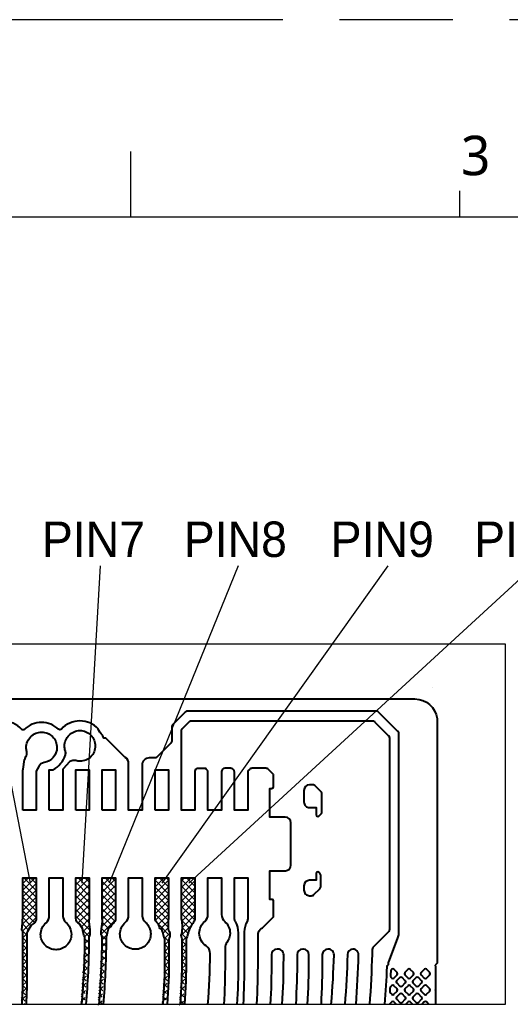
# Model space of a CAD drawing. Extents: x 3811 to 4077, y -444 to -307.
# Drawn here: x 3969.83 to 3982.82, y -369.4 to -343.3 of the extents above; entities that cross this region are included whole.
import ezdxf

# ---------------------------------------------------------------- set-up
doc = ezdxf.new("R2010")
doc.units = 0
doc.linetypes.add('PHANTOM', pattern=[29.5, 9.5, -1.5, 3, -1.5, 3, -1.5, 9.5])
doc.layers.get('0').update_dxf_attribs({"lineweight": 9})
doc.layers.add('0PAPERF', color=2, linetype='PHANTOM', lineweight=9, plot=False)
doc.layers.add('DIM', color=3, linetype='Continuous', lineweight=5)
doc.layers.add('備註', color=1, linetype='Continuous', lineweight=9)
doc.layers.add('gbr-dxf', color=7, linetype='Continuous')
doc.layers.add('gbr-outline-dxf', color=2, linetype='Continuous')
doc.styles.get("Standard").update_dxf_attribs({"font": 'PMingLiU.ttf'})

msp = doc.modelspace()

# ---------------------------------------------------------------- linework, layer by layer
for p, q in [((3972.775, -348.532), (3972.775, -346.79)), ((3981.484, -348.532), (3981.484, -347.835)), ((4072.407, -348.532), (3937.938, -348.532))]:
    msp.add_line(p, q)
at = {"layer": '0PAPERF'}
msp.add_line((4076.798, -343.304), (3933.932, -343.304), dxfattribs=at)
at = {"layer": 'gbr-dxf'}
msp.add_line((3980.838, -368.998), (3980.838, -369.377), dxfattribs=at)
at = {"layer": 'gbr-dxf', "linetype": 'Continuous'}
for points in [[(3953.702, -369.377), (3953.702, -369.307, -0.022988), (3953.702, -369.303), (3953.702, -368.689, -0.022988), (3953.702, -368.685), (3953.702, -368.199, -0.015231), (3953.703, -368.196, -0.036166), (3953.703, -368.196, 0.021865), (3953.702, -368.192, -0.081876), (3953.703, -368.191), (3953.703, -361.88, -0.41422), (3954.295, -361.288), (3980.296, -361.288, -0.365449), (3980.884, -361.806), (3980.885, -361.834), (3980.885, -368.283), (3980.838, -368.329, 0.177534), (3980.832, -368.357, -0.118027), (3980.838, -368.38), (3980.838, -368.992)], [(3979.502, -369.377, 0.010167), (3979.557, -368.378, -0.274491), (3979.585, -368.334, 0.210508), (3979.599, -368.305, -0.047362), (3979.597, -368.286, -0.091104), (3979.604, -368.25), (3979.836, -367.64, -0.066558), (3979.873, -367.539), (3979.873, -362.22, 0.199318), (3979.844, -362.149), (3979.332, -361.639, 0.198501), (3979.261, -361.61), (3974.286, -361.61, 0.198987), (3974.216, -361.639), (3973.891, -361.963, 0.198964), (3973.862, -362.034), (3973.862, -362.389, -0.198889), (3973.833, -362.46), (3973.469, -362.824, -0.198814), (3973.398, -362.853), (3973.264, -362.853), (3973.263, -362.853, 0.414238), (3973.073, -363.043, -0.02152), (3973.072, -363.047), (3973.072, -363.161, 0.031775), (3973.073, -363.166), (3973.073, -363.166), (3973.073, -364.232), (3972.717, -364.232), (3972.717, -364.221), (3972.717, -364.221), (3972.717, -363.001), (3972.717, -363, 0.260275), (3972.627, -362.838, -0.03163), (3972.622, -362.835, -0.042896), (3972.609, -362.824), (3972.123, -362.338, -0.056719), (3972.123, -362.338, 0.181507), (3972.097, -362.327, -0.04733), (3972.096, -362.327), (3972.058, -362.327), (3972.045, -362.294, 0.019813), (3972.024, -362.246, -0.124142), (3971.912, -362.082, 0.208304), (3971.428, -361.871), (3971.428, -361.871, 0.211895), (3970.936, -362.089, -0.211941), (3970.899, -362.106, -0.189814), (3970.864, -362.092, 0.190057), (3970.412, -361.914, 0.192158), (3969.957, -362.096, -0.193836), (3969.921, -362.11, -0.211803), (3969.884, -362.093, 0.209797), (3969.397, -361.879)], [(3975.173, -363.309), (3975.173, -364.232), (3974.817, -364.232), (3974.817, -363.308), (3974.817, -363.236), (3974.817, -363.236, 0.198965), (3974.788, -363.165), (3974.78, -363.157, 0.198831), (3974.709, -363.128), (3974.558, -363.128, 0.198981), (3974.497, -363.153, 0.16947), (3974.473, -363.203), (3974.473, -364.232), (3974.118, -364.232), (3974.118, -363.37, -0.058027), (3974.117, -363.369, 0.031669), (3974.117, -363.364, -0.099995), (3974.117, -363.362), (3974.117, -362.14, -0.198766), (3974.146, -362.069), (3974.321, -361.894, -0.198959), (3974.392, -361.865), (3979.157, -361.865, -0.198395), (3979.228, -361.894), (3979.59, -362.254, -0.199424), (3979.619, -362.325), (3979.619, -367.394, -0.198889), (3979.59, -367.465), (3979.202, -367.853, 0.188485), (3979.161, -367.954, -0.064967), (3979.159, -367.967), (3979.159, -368.034, -0.016201), (3979.159, -368.045, -0.013786), (3979.093, -369.377, -0.013786)], [(3976.109, -369.377, 0.014771), (3976.143, -368.224, -0.00876), (3976.143, -368.218), (3976.143, -367.521, -0.068576), (3976.15, -367.473), (3976.15, -367.465), (3976.153, -367.462, -0.225714), (3976.261, -367.354), (3976.544, -367.071, 0.181507), (3976.555, -367.045, -0.04733), (3976.555, -367.044), (3976.555, -366.643, -0.101214), (3976.554, -366.639, 0.393729), (3976.516, -366.602, -0.09841), (3976.512, -366.601), (3976.453, -366.601), (3976.453, -365.838), (3976.867, -365.838, 0.407922), (3977.014, -365.688, -0.014695), (3977.014, -365.685), (3977.014, -365.552), (3977.014, -365.551), (3977.014, -364.567, 0.407922), (3976.864, -364.42, -0.014275), (3976.861, -364.42), (3976.453, -364.42), (3976.453, -363.657), (3976.513, -363.657, -0.095462), (3976.516, -363.656, 0.393729), (3976.554, -363.619, -0.09841), (3976.555, -363.615), (3976.555, -363.333, 0.198951), (3976.526, -363.262), (3976.42, -363.156, 0.198959), (3976.349, -363.127), (3975.986, -363.127, 0.198804), (3975.915, -363.156), (3975.883, -363.188, 0.181507), (3975.873, -363.214, -0.037059), (3975.873, -363.214), (3975.873, -363.331), (3975.873, -363.331), (3975.873, -364.232), (3975.517, -364.232), (3975.517, -363.226, 0.190631), (3975.488, -363.159), (3975.485, -363.156, 0.198814), (3975.415, -363.127), (3975.261, -363.127, 0.199104), (3975.199, -363.153, 0.199009), (3975.173, -363.215), (3975.173, -363.309)], [(3969.897, -369.377, 0.012223), (3969.917, -368.567, -0.020044), (3969.917, -368.563), (3969.917, -368.562, -0.01306), (3969.917, -368.56), (3969.917, -367.461, 0.152951), (3969.909, -367.439, -0.039884), (3969.908, -367.438, -0.209268), (3969.892, -367.377), (3969.897, -367.343), (3969.917, -367.046), (3969.917, -366.026), (3970.273, -366.026), (3970.273, -366.91, -0.007335), (3970.273, -366.915), (3970.273, -367.092, -0.258233), (3970.19, -367.243, 0.039395), (3970.141, -367.281), (3970.043, -367.45), (3970.043, -367.45, 0.259695), (3970.023, -367.483, -0.034686), (3970.023, -367.484), (3970.023, -368.559, -0.016923), (3970.023, -368.563, -0.012207), (3970.003, -369.377, -0.012207)], [(3971.474, -369.377, 0.024165), (3971.556, -367.676, -0.01306), (3971.556, -367.674), (3971.556, -367.604, -0.048029), (3971.556, -367.603, 0.145602), (3971.549, -367.581, -0.124838), (3971.532, -367.547, -0.014226), (3971.531, -367.543, -0.038028), (3971.503, -367.389), (3971.436, -367.269, 0.133018), (3971.421, -367.254, -0.293511), (3971.317, -367.093), (3971.317, -367.093), (3971.317, -366.026), (3971.673, -366.026), (3971.673, -366.911, -0.007106), (3971.673, -366.915), (3971.673, -367.093, -0.044204), (3971.67, -367.124), (3971.67, -367.125, 0.019404), (3971.66, -367.192), (3971.687, -367.393, -0.04233), (3971.688, -367.406), (3971.688, -367.531, -0.171575), (3971.67, -367.58), (3971.67, -367.58, 0.152897), (3971.662, -367.603), (3971.662, -367.676, -0.013079), (3971.662, -367.678, -0.023988), (3971.58, -369.377, -0.023988)], [(3971.933, -369.377, 0.023542), (3972.013, -367.677, -0.017024), (3972.013, -367.674), (3972.013, -367.586, -0.048029), (3972.013, -367.585, 0.152992), (3972.005, -367.562), (3972.005, -367.562, -0.186251), (3971.987, -367.508), (3971.987, -367.457, -0.043586), (3971.989, -367.444), (3972.026, -367.182), (3972.024, -367.154, 0.010184), (3972.02, -367.12, -0.039382), (3972.017, -367.093), (3972.017, -366.915, -0.007121), (3972.017, -366.911), (3972.017, -366.026), (3972.373, -366.026), (3972.373, -367.093), (3972.373, -367.093), (3972.373, -367.093, -0.264407), (3972.286, -367.245, 0.118492), (3972.273, -367.259), (3972.273, -367.259), (3972.245, -367.312), (3972.214, -367.343), (3972.214, -367.343, 0.213294), (3972.187, -367.362, 0.007572), (3972.175, -367.385, -0.03781), (3972.142, -367.532, -0.107864), (3972.127, -367.562), (3972.127, -367.562, 0.152897), (3972.119, -367.585), (3972.119, -367.676, -0.016893), (3972.119, -367.679, -0.023369), (3972.039, -369.377, -0.023369)], [(3973.63, -369.377, 0.019441), (3973.678, -368.153, -0.01306), (3973.678, -368.15), (3973.678, -367.646, -0.036092), (3973.678, -367.645, 0.152992), (3973.67, -367.623, -0.055776), (3973.669, -367.622, -0.160481), (3973.652, -367.576, -0.03609), (3973.652, -367.575, 0.102406), (3973.648, -367.559, -0.061967), (3973.64, -367.542, -0.01812), (3973.623, -367.47), (3973.618, -367.462, -0.12341), (3973.606, -367.425), (3973.605, -367.413), (3973.605, -367.413, 0.252788), (3973.582, -367.383), (3973.54, -367.368, 0.046487), (3973.503, -367.251), (3973.503, -367.251, 0.115876), (3973.491, -367.237, -0.06729), (3973.49, -367.236, -0.23908), (3973.418, -367.092), (3973.418, -367.055), (3973.417, -367.054), (3973.417, -366.037), (3973.418, -366.037), (3973.418, -366.026), (3973.773, -366.026), (3973.773, -366.915)], [(3974.089, -369.377, 0.018856), (3974.135, -368.155, -0.012999), (3974.135, -368.153), (3974.135, -367.643, 0.126703), (3974.129, -367.625, -0.238292), (3974.111, -367.556), (3974.121, -367.511), (3974.122, -367.509, -0.002638), (3974.123, -367.501, 0.052598), (3974.142, -367.32, -0.01044), (3974.143, -367.317, 0.052723), (3974.123, -367.136, -0.061206), (3974.118, -367.093), (3974.117, -367.093), (3974.117, -366.026), (3974.473, -366.026), (3974.473, -366.909, -0.009209), (3974.473, -366.915), (3974.473, -367.092, -0.169291), (3974.435, -367.203, 0.043546), (3974.353, -367.33, 0.006989), (3974.349, -367.347), (3974.349, -367.347, 0.108919), (3974.338, -367.361, -0.041884), (3974.338, -367.361, 0.053171), (3974.277, -367.535, -0.002636), (3974.275, -367.543, -0.011867), (3974.275, -367.547), (3974.265, -367.59, -0.117232), (3974.249, -367.623), (3974.249, -367.623, 0.146349), (3974.241, -367.644), (3974.241, -368.15, -0.012999), (3974.241, -368.153, -0.01877), (3974.195, -369.377, -0.01877)], [(3974.816, -369.377, 0.019227), (3974.874, -368.037, -0.014386), (3974.874, -368.034, 0.243215), (3974.769, -367.83, -0.250341), (3974.588, -367.492, -0.220354), (3974.732, -367.182, 0.215776), (3974.817, -366.995, -0.014296), (3974.817, -366.992), (3974.817, -366.026), (3975.173, -366.026), (3975.173, -366.037), (3975.173, -366.037), (3975.173, -367.001, 0.211833), (3975.26, -367.184, -0.01064), (3975.261, -367.185, -0.217703), (3975.401, -367.492, -0.162399), (3975.32, -367.736), (3975.319, -367.737, 0.156118), (3975.269, -367.881), (3975.269, -368.27, -0.014848), (3975.236, -369.377, -0.014848)], [(3975.593, -369.377, 0.01455), (3975.626, -368.271, -0.01403), (3975.626, -368.268), (3975.626, -367.488), (3975.626, -367.487, 0.123444), (3975.543, -367.185, -0.137122), (3975.517, -367.093), (3975.517, -366.915, -0.007121), (3975.517, -366.911), (3975.517, -366.026), (3975.873, -366.026), (3975.873, -366.037), (3975.873, -366.037), (3975.873, -367.053), (3975.873, -367.053), (3975.873, -367.092), (3975.873, -367.092), (3975.873, -367.093, -0.127153), (3975.85, -367.179, 0.11393), (3975.778, -367.459), (3975.778, -367.482), (3975.778, -367.487, -0.019096), (3975.778, -367.492), (3975.778, -368.265, -0.014135), (3975.778, -368.269, -0.01447), (3975.746, -369.377, -0.01447)], [(3973.773, -366.915), (3973.773, -367.092, -0.038766), (3973.771, -367.12), (3973.771, -367.121, 0.040896), (3973.759, -367.263, -0.010351), (3973.759, -367.265, 0.042283), (3973.772, -367.411), (3973.789, -367.439, -0.081765), (3973.799, -367.463, -0.067298), (3973.809, -367.525, -0.021595), (3973.81, -367.531), (3973.81, -367.573, -0.174547), (3973.792, -367.623, 0.144789), (3973.784, -367.644), (3973.784, -368.153, -0.013079), (3973.784, -368.155, -0.019275), (3973.737, -369.377, -0.019275)], [(3976.784, -369.377, 0.014937), (3976.821, -368.162, -0.009265), (3976.821, -368.156), (3976.821, -368.068, -0.018465), (3976.821, -368.065, 0.414241), (3976.671, -367.915, -0.014695), (3976.668, -367.915), (3976.652, -367.915, -0.018488), (3976.648, -367.915, 0.40441), (3976.498, -368.06), (3976.498, -368.222, -0.008849), (3976.498, -368.228, -0.014455), (3976.465, -369.377, -0.014455)], [(3977.453, -369.377, 0.014284), (3977.487, -368.177, -0.009229), (3977.488, -368.171), (3977.488, -368.062, 0.40164), (3977.341, -367.915), (3977.327, -367.915), (3977.326, -367.915, 0.407482), (3977.176, -368.061), (3977.176, -368.161, -0.009242), (3977.176, -368.167, -0.014623), (3977.14, -369.377, -0.014623)], [(3978.082, -369.377, 0.014059), (3978.153, -368.066), (3978.153, -368.065, 0.414241), (3978.003, -367.915, -0.014632), (3978, -367.915), (3977.996, -367.915, -0.018442), (3977.993, -367.915, 0.40413), (3977.843, -368.06), (3977.843, -368.176, -0.009242), (3977.843, -368.182, -0.013991), (3977.809, -369.377, -0.013991)], [(3978.737, -369.377, 0.013711), (3978.803, -368.072, -0.0147), (3978.803, -368.069), (3978.803, -368.067, -0.011474), (3978.803, -368.065, 0.414241), (3978.653, -367.915), (3978.652, -367.915, 0.393993), (3978.509, -368.061, -0.016639), (3978.509, -368.064, -0.013872), (3978.439, -369.377, -0.013872)], [(3979.649, -368.63), (3979.649, -368.63, 0.136597), (3979.654, -368.651, 0.053603), (3979.66, -368.658), (3979.66, -368.658), (3979.681, -368.679, -0.099696), (3979.684, -368.681, 0.379731), (3979.736, -368.681, -0.096265), (3979.74, -368.679), (3979.825, -368.594, -0.095916), (3979.827, -368.591, 0.379731), (3979.827, -368.539, -0.096265), (3979.825, -368.536), (3979.737, -368.448, 0.396091), (3979.683, -368.449), (3979.665, -368.466), (3979.665, -368.466, 0.168435), (3979.655, -368.49, -0.001451), (3979.649, -368.63)], [(3979.649, -368.63, -0.033991), (3979.649, -368.63), (3979.649, -368.63)], [(3979.803, -369.377), (3979.739, -369.313, -0.091364), (3979.736, -369.311, 0.378767), (3979.684, -369.311, -0.095866), (3979.681, -369.313), (3979.617, -369.377)], [(3980.235, -369.377), (3980.17, -369.312, -0.092233), (3980.167, -369.31, 0.379289), (3980.115, -369.31, -0.095866), (3980.112, -369.312), (3980.048, -369.377)], [(3980.666, -369.377), (3980.602, -369.313, -0.100601), (3980.598, -369.311, 0.379731), (3980.546, -369.311, -0.09572), (3980.543, -369.312), (3980.479, -369.377)]]:
    msp.add_lwpolyline(points, format="xyb", dxfattribs=at)
for points in [[(3969.917, -364.232), (3969.917, -364.22), (3969.917, -363.166), (3969.917, -363.166), (3969.917, -363.166, 0.345717), (3969.917, -363.166, 0.106228), (3969.924, -363.15), (3969.96, -362.889, 0.042583), (3970.011, -362.788, 0.092601), (3970.023, -362.72, -0.012478), (3970.023, -362.718, 0.05127), (3970.019, -362.679, -0.064521), (3970.006, -362.576, -0.414223), (3970.412, -362.169, -0.414223), (3970.819, -362.576, -0.367297), (3970.478, -362.977), (3970.477, -362.977, 0.237068), (3970.338, -363.077), (3970.273, -363.204), (3970.273, -364.232)], [(3970.617, -364.233), (3970.617, -363.166), (3970.712, -363.166, 0.20145), (3971.044, -362.774, 0.067329), (3971.051, -362.724, -0.01859), (3971.051, -362.72, 0.079894), (3971.042, -362.661, -0.021637), (3971.04, -362.657, -0.077384), (3971.021, -362.533, -0.414223), (3971.428, -362.127, -0.414223), (3971.834, -362.533, -0.414223), (3971.428, -362.94, -0.068689), (3971.318, -362.924), (3971.317, -362.924, 0.066381), (3971.268, -362.917, -0.012456), (3971.266, -362.917, 0.151332), (3971.158, -362.95, -0.010828), (3971.157, -362.951), (3971.152, -362.955), (3970.983, -363.137, 0.193406), (3970.973, -363.166, -0.0623), (3970.973, -363.167), (3970.973, -364.233)], [(3977.357, -364.017), (3977.357, -364.018, 0.414241), (3977.507, -364.168, -0.018434), (3977.51, -364.168), (3977.677, -364.168), (3977.677, -364.308), (3977.677, -364.308), (3977.677, -364.353, 0.383441), (3977.725, -364.399, -0.010986), (3977.726, -364.399, 0.15369), (3977.755, -364.39, 0.038944), (3977.767, -364.38), (3977.805, -364.342, 0.198959), (3977.834, -364.271), (3977.834, -363.81, 0.198889), (3977.805, -363.739), (3977.657, -363.591, 0.198959), (3977.586, -363.561), (3977.503, -363.561, 0.407922), (3977.357, -363.711), (3977.357, -363.712)], [(3977.356, -366.347, -0.014325), (3977.357, -366.349, 0.414244), (3977.507, -366.499), (3977.508, -366.499), (3977.552, -366.499, 0.198804), (3977.623, -366.47), (3977.777, -366.316, 0.198814), (3977.806, -366.245), (3977.806, -365.973, 0.198766), (3977.777, -365.902), (3977.762, -365.887, 0.199039), (3977.727, -365.872, -0.011016), (3977.725, -365.872, 0.404702), (3977.677, -365.922), (3977.677, -365.923), (3977.677, -365.95), (3977.677, -365.95), (3977.677, -366.09), (3977.51, -366.09, -0.018465), (3977.506, -366.091, 0.407495), (3977.356, -366.237)], [(3970.388, -367.523, -0.21854), (3970.53, -367.215), (3970.53, -367.214, 0.21888), (3970.617, -367.025), (3970.617, -367.024), (3970.617, -366.037), (3970.617, -366.037), (3970.617, -366.026), (3970.973, -366.026), (3970.973, -367.043, 0.191104), (3971.053, -367.209, -0.224078), (3971.201, -367.523, -0.414223), (3970.795, -367.929, -0.414223)], [(3972.488, -367.513, -0.217969), (3972.629, -367.205, -0.011173), (3972.63, -367.204, 0.21888), (3972.717, -367.014), (3972.717, -367.013), (3972.717, -366.026), (3973.073, -366.026), (3973.073, -367.03, 0.203005), (3973.16, -367.204, -0.024599), (3973.163, -367.208, -0.215587), (3973.301, -367.513, -0.414223), (3972.895, -367.919, -0.414223)], [(3980.025, -368.591, -0.100032), (3980.027, -368.594), (3980.112, -368.68, -0.087516), (3980.115, -368.682, 0.379731), (3980.167, -368.682, -0.09572), (3980.171, -368.68), (3980.256, -368.594, -0.096266), (3980.258, -368.591, 0.379731), (3980.258, -368.539, -0.103612), (3980.256, -368.535), (3980.171, -368.45, -0.072504), (3980.17, -368.449, 0.370269), (3980.118, -368.446, 0.023679), (3980.115, -368.448), (3980.115, -368.448), (3980.114, -368.449), (3980.027, -368.536, -0.096266), (3980.025, -368.539, 0.379731)], [(3980.456, -368.591, -0.091745), (3980.458, -368.594), (3980.543, -368.679, -0.095916), (3980.546, -368.681, 0.379731), (3980.598, -368.681, -0.096265), (3980.602, -368.679), (3980.687, -368.594, -0.095916), (3980.689, -368.591, 0.379731), (3980.689, -368.539, -0.096265), (3980.687, -368.536), (3980.598, -368.447, 0.372879), (3980.546, -368.448), (3980.458, -368.536, -0.095916), (3980.456, -368.539, 0.379731)], [(3979.81, -368.806, -0.103834), (3979.812, -368.81), (3979.897, -368.895, -0.091437), (3979.9, -368.897, 0.379731), (3979.952, -368.897, -0.095756), (3979.955, -368.895), (3980.04, -368.81, -0.095628), (3980.042, -368.807, 0.379731), (3980.042, -368.755, -0.100266), (3980.04, -368.751), (3979.955, -368.666, -0.095916), (3979.952, -368.664, 0.379731), (3979.9, -368.664, -0.096265), (3979.896, -368.666), (3979.811, -368.751, -0.095916), (3979.81, -368.754, 0.379731)], [(3980.24, -368.806, -0.095506), (3980.242, -368.81), (3980.327, -368.895, -0.099933), (3980.331, -368.897, 0.379099), (3980.383, -368.897, -0.098245), (3980.386, -368.895), (3980.471, -368.81, -0.098209), (3980.473, -368.806, 0.379506), (3980.473, -368.754, -0.107755), (3980.471, -368.751), (3980.387, -368.666, -0.103868), (3980.383, -368.664, 0.379731), (3980.331, -368.664, -0.096265), (3980.328, -368.666), (3980.242, -368.751, -0.095916), (3980.241, -368.755, 0.379289)], [(3979.627, -369.038, -0.050263), (3979.627, -369.039, 0.197524), (3979.638, -369.067, -0.057023), (3979.638, -369.068), (3979.681, -369.11, -0.107548), (3979.684, -369.112, 0.379731), (3979.736, -369.112, -0.09572), (3979.74, -369.11), (3979.825, -369.025, -0.096266), (3979.827, -369.022, 0.379731), (3979.827, -368.97, -0.08798), (3979.825, -368.967), (3979.74, -368.882, -0.100601), (3979.736, -368.88, 0.379289), (3979.684, -368.88, -0.095866), (3979.681, -368.881), (3979.643, -368.919, 0.174879), (3979.633, -368.944, -0.047664), (3979.633, -368.945, -0.000996)], [(3980.025, -369.022, -0.103834), (3980.027, -369.025), (3980.112, -369.11, -0.091469), (3980.115, -369.112, 0.379289), (3980.167, -369.112, -0.095866), (3980.17, -369.11), (3980.256, -369.025, -0.098), (3980.258, -369.022, 0.379287), (3980.258, -368.97, -0.101737), (3980.256, -368.967), (3980.171, -368.882, -0.095796), (3980.167, -368.88, 0.379293), (3980.115, -368.88, -0.096625), (3980.112, -368.882), (3980.027, -368.967, -0.095916), (3980.025, -368.97, 0.379731)], [(3980.456, -368.97, 0.379674), (3980.456, -369.022, -0.096215), (3980.458, -369.025), (3980.543, -369.11, -0.099696), (3980.546, -369.112, 0.379731), (3980.598, -369.112, -0.096265), (3980.601, -369.11), (3980.687, -369.025, -0.096111), (3980.689, -369.022, 0.379289), (3980.689, -368.97, -0.107356), (3980.687, -368.966), (3980.602, -368.881, -0.103923), (3980.598, -368.879, 0.379196), (3980.546, -368.879, -0.095612), (3980.543, -368.881), (3980.458, -368.967, -0.095935)], [(3979.81, -369.238, -0.107999), (3979.812, -369.241), (3979.896, -369.326, -0.095916), (3979.9, -369.328, 0.379731), (3979.952, -369.328, -0.096265), (3979.955, -369.326), (3980.04, -369.241, -0.095916), (3980.042, -369.237, 0.379731), (3980.042, -369.185, -0.096265), (3980.04, -369.182), (3979.955, -369.097, -0.091964), (3979.952, -369.095, 0.379731), (3979.9, -369.095, -0.096265), (3979.897, -369.097), (3979.811, -369.182, -0.095916), (3979.81, -369.186, 0.379731)], [(3980.241, -369.237, -0.100032), (3980.243, -369.241), (3980.327, -369.325, -0.104018), (3980.331, -369.328, 0.379731), (3980.383, -369.328, -0.096225), (3980.386, -369.326), (3980.471, -369.241, -0.096558), (3980.473, -369.237, 0.379731), (3980.473, -369.185, -0.104206), (3980.471, -369.182), (3980.386, -369.097, -0.100054), (3980.383, -369.095, 0.379731), (3980.331, -369.095, -0.095756), (3980.327, -369.097), (3980.242, -369.182, -0.095958), (3980.241, -369.185, 0.379731)]]:
    msp.add_lwpolyline(points, format="xyb", close=True, dxfattribs=at)
for points in [[(3971.317, -364.232), (3971.317, -363.166), (3971.673, -363.166), (3971.673, -364.232)], [(3972.017, -364.232), (3972.017, -363.166), (3972.373, -363.166), (3972.373, -364.232)], [(3973.417, -364.233), (3973.417, -363.166), (3973.773, -363.166), (3973.773, -364.233)]]:
    msp.add_lwpolyline(points, close=True, dxfattribs=at)
at = {"layer": 'gbr-dxf', "color": 3, "linetype": 'Continuous'}
for points in [[(3969.897, -369.377, 0.012223), (3969.917, -368.567, -0.020044), (3969.917, -368.563), (3969.917, -368.562, -0.01306), (3969.917, -368.56), (3969.917, -367.461, 0.152951), (3969.909, -367.439, -0.039884), (3969.908, -367.438, -0.209268), (3969.892, -367.377), (3969.897, -367.343), (3969.917, -367.046), (3969.917, -366.026), (3970.273, -366.026), (3970.273, -366.91, -0.007335), (3970.273, -366.915), (3970.273, -367.092, -0.258233), (3970.19, -367.243, 0.039395), (3970.141, -367.281), (3970.043, -367.45), (3970.043, -367.45, 0.259695), (3970.023, -367.483, -0.034686), (3970.023, -367.484), (3970.023, -368.559, -0.016923), (3970.023, -368.563, -0.012207), (3970.003, -369.377, -0.012207)], [(3971.474, -369.377, 0.024165), (3971.556, -367.676, -0.01306), (3971.556, -367.674), (3971.556, -367.604, -0.048029), (3971.556, -367.603, 0.145602), (3971.549, -367.581, -0.124838), (3971.532, -367.547, -0.014226), (3971.531, -367.543, -0.038028), (3971.503, -367.389), (3971.436, -367.269, 0.133018), (3971.421, -367.254, -0.293511), (3971.317, -367.093), (3971.317, -367.093), (3971.317, -366.026), (3971.673, -366.026), (3971.673, -366.911, -0.007106), (3971.673, -366.915), (3971.673, -367.093, -0.044204), (3971.67, -367.124), (3971.67, -367.125, 0.019404), (3971.66, -367.192), (3971.687, -367.393, -0.04233), (3971.688, -367.406), (3971.688, -367.531, -0.171575), (3971.67, -367.58), (3971.67, -367.58, 0.152897), (3971.662, -367.603), (3971.662, -367.676, -0.013079), (3971.662, -367.678, -0.023988), (3971.58, -369.377, -0.023988)], [(3971.933, -369.377, 0.023542), (3972.013, -367.677, -0.017024), (3972.013, -367.674), (3972.013, -367.586, -0.048029), (3972.013, -367.585, 0.152992), (3972.005, -367.562), (3972.005, -367.562, -0.186251), (3971.987, -367.508), (3971.987, -367.457, -0.043586), (3971.989, -367.444), (3972.026, -367.182), (3972.024, -367.154, 0.010184), (3972.02, -367.12, -0.039382), (3972.017, -367.093), (3972.017, -366.915, -0.007121), (3972.017, -366.911), (3972.017, -366.026), (3972.373, -366.026), (3972.373, -367.093), (3972.373, -367.093), (3972.373, -367.093, -0.264407), (3972.286, -367.245, 0.118492), (3972.273, -367.259), (3972.273, -367.259), (3972.245, -367.312), (3972.214, -367.343), (3972.214, -367.343, 0.213294), (3972.187, -367.362, 0.007572), (3972.175, -367.385, -0.03781), (3972.142, -367.532, -0.107864), (3972.127, -367.562), (3972.127, -367.562, 0.152897), (3972.119, -367.585), (3972.119, -367.676, -0.016893), (3972.119, -367.679, -0.023369), (3972.039, -369.377, -0.023369)], [(3973.63, -369.377, 0.019441), (3973.678, -368.153, -0.01306), (3973.678, -368.15), (3973.678, -367.646, -0.036092), (3973.678, -367.645, 0.152992), (3973.67, -367.623, -0.055776), (3973.669, -367.622, -0.160481), (3973.652, -367.576, -0.03609), (3973.652, -367.575, 0.102406), (3973.648, -367.559, -0.061967), (3973.64, -367.542, -0.01812), (3973.623, -367.47), (3973.618, -367.462, -0.12341), (3973.606, -367.425), (3973.605, -367.413), (3973.605, -367.413, 0.252788), (3973.582, -367.383), (3973.54, -367.368, 0.046487), (3973.503, -367.251), (3973.503, -367.251, 0.115876), (3973.491, -367.237, -0.06729), (3973.49, -367.236, -0.23908), (3973.418, -367.092), (3973.418, -367.055), (3973.417, -367.054), (3973.417, -366.037), (3973.418, -366.037), (3973.418, -366.026), (3973.773, -366.026), (3973.773, -366.915)], [(3974.089, -369.377, 0.018856), (3974.135, -368.155, -0.012999), (3974.135, -368.153), (3974.135, -367.643, 0.126703), (3974.129, -367.625, -0.238292), (3974.111, -367.556), (3974.121, -367.511), (3974.122, -367.509, -0.002638), (3974.123, -367.501, 0.052598), (3974.142, -367.32, -0.01044), (3974.143, -367.317, 0.052723), (3974.123, -367.136, -0.061206), (3974.118, -367.093), (3974.117, -367.093), (3974.117, -366.026), (3974.473, -366.026), (3974.473, -366.909, -0.009209), (3974.473, -366.915), (3974.473, -367.092, -0.169291), (3974.435, -367.203, 0.043546), (3974.353, -367.33, 0.006989), (3974.349, -367.347), (3974.349, -367.347, 0.108919), (3974.338, -367.361, -0.041884), (3974.338, -367.361, 0.053171), (3974.277, -367.535, -0.002636), (3974.275, -367.543, -0.011867), (3974.275, -367.547), (3974.265, -367.59, -0.117232), (3974.249, -367.623), (3974.249, -367.623, 0.146349), (3974.241, -367.644), (3974.241, -368.15, -0.012999), (3974.241, -368.153, -0.01877), (3974.195, -369.377, -0.01877)], [(3973.773, -366.915), (3973.773, -367.092, -0.038766), (3973.771, -367.12), (3973.771, -367.121, 0.040896), (3973.759, -367.263, -0.010351), (3973.759, -367.265, 0.042283), (3973.772, -367.411), (3973.789, -367.439, -0.081765), (3973.799, -367.463, -0.067298), (3973.809, -367.525, -0.021595), (3973.81, -367.531), (3973.81, -367.573, -0.174547), (3973.792, -367.623, 0.144789), (3973.784, -367.644), (3973.784, -368.153, -0.013079), (3973.784, -368.155, -0.019275), (3973.737, -369.377, -0.019275)]]:
    msp.add_lwpolyline(points, format="xyb", dxfattribs=at)
at = {"layer": 'gbr-dxf'}
msp.add_arc((3980.787, -368.995), 0.0508, 356.4279, 3.5721, dxfattribs=at)
at = {"layer": 'gbr-outline-dxf', "linetype": 'Continuous', "const_width": 0.00005}
msp.add_lwpolyline([(3953.295, -369.377), (3953.295, -361.88, -0.414217), (3954.295, -360.88), (3980.295, -360.88, -0.414217), (3981.295, -361.88), (3981.295, -369.377)], format="xyb", dxfattribs=at)
at = {"layer": '備註', "color": 1, "linetype": 'Continuous'}
for p, q in [((3968.477, -357.762), (3970.106, -366.169)), ((3971.962, -357.762), (3971.479, -366.169)), ((3975.616, -357.762), (3972.202, -366.169)), ((3979.578, -357.762), (3973.597, -366.169)), ((3983.45, -357.762), (3974.31, -366.169))]:
    msp.add_line(p, q, dxfattribs=at)
at = {"layer": '備註', "color": 3, "linetype": 'Continuous'}
for p, q in [((3969.917, -366.174), (3970.065, -366.026)), ((3969.917, -366.353), (3970.245, -366.026)), ((3970.273, -366.358), (3969.94, -366.026)), ((3970.273, -366.179), (3970.12, -366.026)), ((3971.317, -366.031), (3971.322, -366.026)), ((3971.317, -366.21), (3971.502, -366.026)), ((3971.317, -366.39), (3971.673, -366.034)), ((3971.673, -366.321), (3971.377, -366.026)), ((3971.673, -366.142), (3971.557, -366.026)), ((3972.017, -366.049), (3972.041, -366.026)), ((3972.017, -366.229), (3972.22, -366.026)), ((3972.017, -366.408), (3972.373, -366.053)), ((3972.373, -366.483), (3972.017, -366.127)), ((3972.373, -366.303), (3972.096, -366.026)), ((3972.373, -366.123), (3972.275, -366.026)), ((3973.417, -366.086), (3973.478, -366.026)), ((3973.417, -366.266), (3973.657, -366.026)), ((3973.417, -366.445), (3973.773, -366.089)), ((3973.773, -366.446), (3973.417, -366.09)), ((3973.773, -366.266), (3973.532, -366.026)), ((3973.773, -366.087), (3973.712, -366.026)), ((3974.117, -366.104), (3974.196, -366.026)), ((3974.117, -366.284), (3974.376, -366.026)), ((3974.473, -366.427), (3974.117, -366.072)), ((3974.117, -366.464), (3974.473, -366.108)), ((3974.473, -366.248), (3974.251, -366.026)), ((3974.473, -366.068), (3974.431, -366.026)), ((3969.917, -366.533), (3970.273, -366.177)), ((3970.273, -366.538), (3969.917, -366.182)), ((3969.917, -366.712), (3970.273, -366.357)), ((3970.273, -366.718), (3969.917, -366.362)), ((3971.673, -366.501), (3971.317, -366.145)), ((3971.317, -366.57), (3971.673, -366.214)), ((3971.673, -366.681), (3971.317, -366.325)), ((3971.317, -366.749), (3971.673, -366.394)), ((3972.017, -366.588), (3972.373, -366.232)), ((3972.373, -366.662), (3972.017, -366.307)), ((3973.417, -366.625), (3973.773, -366.269)), ((3973.773, -366.626), (3973.417, -366.27)), ((3974.473, -366.607), (3974.117, -366.251)), ((3974.117, -366.643), (3974.473, -366.288)), ((3969.917, -366.892), (3970.273, -366.536)), ((3970.273, -366.897), (3969.917, -366.542)), ((3971.673, -366.86), (3971.317, -366.505)), ((3971.317, -366.929), (3971.673, -366.573)), ((3972.017, -366.768), (3972.373, -366.412)), ((3972.373, -366.842), (3972.017, -366.486)), ((3972.017, -366.947), (3972.373, -366.592)), ((3972.373, -367.022), (3972.017, -366.666)), ((3973.417, -366.804), (3973.773, -366.449)), ((3973.773, -366.805), (3973.417, -366.449)), ((3973.417, -366.984), (3973.773, -366.628)), ((3973.773, -366.985), (3973.417, -366.629)), ((3974.473, -366.787), (3974.117, -366.431)), ((3974.117, -366.823), (3974.473, -366.467)), ((3974.473, -366.966), (3974.117, -366.611)), ((3974.117, -367.002), (3974.473, -366.647)), ((3969.902, -367.266), (3970.273, -366.896)), ((3969.915, -367.073), (3970.273, -366.716)), ((3970.273, -367.077), (3969.917, -366.721)), ((3970.224, -367.207), (3969.917, -366.901)), ((3971.673, -367.04), (3971.317, -366.684)), ((3971.663, -367.209), (3971.317, -366.864)), ((3971.321, -367.105), (3971.673, -366.753)), ((3972.35, -367.178), (3972.017, -366.846)), ((3972.02, -367.124), (3972.373, -366.771)), ((3973.768, -367.159), (3973.417, -366.809)), ((3973.431, -367.15), (3973.773, -366.808)), ((3974.459, -367.132), (3974.117, -366.79)), ((3974.127, -367.173), (3974.473, -366.826)), ((3969.909, -367.439), (3970.273, -367.075)), ((3970.132, -367.295), (3969.915, -367.078)), ((3971.688, -367.414), (3971.317, -367.043)), ((3971.384, -367.222), (3971.673, -366.932)), ((3971.465, -367.32), (3971.671, -367.114)), ((3971.989, -367.514), (3972.359, -367.144)), ((3972.006, -367.317), (3972.373, -366.951)), ((3972.266, -367.274), (3972.017, -367.025)), ((3973.765, -367.336), (3973.417, -366.988)), ((3973.504, -367.256), (3973.773, -366.988)), ((3973.564, -367.376), (3973.766, -367.174)), ((3974.402, -367.254), (3974.117, -366.97)), ((3974.336, -367.368), (3974.125, -367.157)), ((3974.141, -367.339), (3974.473, -367.006)), ((3970.023, -367.545), (3969.901, -367.423)), ((3970.067, -367.409), (3969.904, -367.246)), ((3971.671, -367.577), (3971.507, -367.413)), ((3971.514, -367.451), (3971.673, -367.291)), ((3972.147, -367.514), (3972, -367.366)), ((3972.183, -367.37), (3972.022, -367.209)), ((3973.81, -367.56), (3973.504, -367.254)), ((3973.628, -367.492), (3973.767, -367.353)), ((3974.114, -367.545), (3974.397, -367.261)), ((3974.289, -367.501), (3974.139, -367.351)), ((3969.917, -367.611), (3970.023, -367.505)), ((3970.023, -367.724), (3969.917, -367.618)), ((3969.917, -367.791), (3970.023, -367.685)), ((3971.55, -367.774), (3971.662, -367.662)), ((3971.552, -367.592), (3971.688, -367.457)), ((3971.658, -367.743), (3971.556, -367.641)), ((3972.119, -367.666), (3972, -367.547)), ((3972.013, -367.67), (3972.134, -367.549)), ((3973.784, -367.714), (3973.656, -367.586)), ((3973.672, -367.628), (3973.804, -367.495)), ((3973.678, -367.801), (3973.784, -367.695)), ((3974.244, -367.636), (3974.121, -367.512)), ((3974.135, -367.703), (3974.27, -367.569)), ((3974.241, -367.812), (3974.135, -367.706)), ((3970.023, -367.904), (3969.917, -367.798)), ((3969.917, -367.97), (3970.023, -367.864)), ((3971.537, -367.966), (3971.651, -367.853)), ((3971.647, -367.912), (3971.547, -367.812)), ((3971.988, -368.054), (3972.102, -367.94)), ((3972.098, -368.004), (3971.998, -367.904)), ((3972.001, -367.862), (3972.115, -367.748)), ((3972.109, -367.835), (3972.009, -367.735)), ((3973.784, -367.894), (3973.678, -367.788)), ((3973.678, -367.981), (3973.784, -367.875)), ((3973.784, -368.073), (3973.678, -367.967)), ((3974.135, -367.883), (3974.241, -367.777)), ((3974.241, -367.992), (3974.135, -367.886)), ((3974.135, -368.062), (3974.241, -367.956)), ((3970.023, -368.084), (3969.917, -367.978)), ((3969.917, -368.15), (3970.023, -368.044)), ((3970.023, -368.263), (3969.917, -368.157)), ((3969.917, -368.33), (3970.023, -368.224)), ((3971.524, -368.159), (3971.638, -368.045)), ((3971.625, -368.249), (3971.525, -368.149)), ((3971.636, -368.08), (3971.536, -367.981)), ((3971.976, -368.246), (3972.089, -368.132)), ((3972.087, -368.172), (3971.987, -368.073)), ((3973.677, -368.161), (3973.784, -368.054)), ((3973.778, -368.247), (3973.678, -368.147)), ((3974.129, -368.248), (3974.241, -368.136)), ((3974.24, -368.17), (3974.135, -368.065)), ((3970.023, -368.443), (3969.917, -368.337)), ((3969.917, -368.509), (3970.023, -368.403)), ((3971.499, -368.543), (3971.613, -368.43)), ((3971.602, -368.586), (3971.503, -368.486)), ((3971.512, -368.351), (3971.625, -368.237)), ((3971.613, -368.417), (3971.514, -368.318)), ((3971.963, -368.438), (3972.077, -368.325)), ((3972.065, -368.509), (3971.965, -368.41)), ((3972.076, -368.341), (3971.976, -368.241)), ((3973.652, -368.545), (3973.766, -368.432)), ((3973.756, -368.584), (3973.656, -368.484)), ((3973.665, -368.353), (3973.778, -368.24)), ((3973.767, -368.415), (3973.667, -368.316)), ((3974.116, -368.44), (3974.23, -368.327)), ((3974.218, -368.507), (3974.119, -368.408)), ((3974.229, -368.339), (3974.13, -368.239)), ((3969.908, -368.697), (3970.021, -368.584)), ((3970.008, -368.787), (3969.909, -368.688)), ((3970.019, -368.619), (3969.917, -368.516)), ((3971.487, -368.735), (3971.6, -368.622)), ((3971.591, -368.754), (3971.492, -368.655)), ((3971.938, -368.823), (3972.051, -368.709)), ((3972.042, -368.846), (3971.943, -368.747)), ((3971.951, -368.63), (3972.064, -368.517)), ((3972.054, -368.678), (3971.954, -368.578)), ((3973.64, -368.738), (3973.753, -368.624)), ((3973.745, -368.752), (3973.645, -368.653)), ((3974.091, -368.825), (3974.205, -368.711)), ((3974.196, -368.844), (3974.096, -368.745)), ((3974.104, -368.633), (3974.217, -368.519)), ((3974.207, -368.676), (3974.107, -368.576)), ((3969.883, -369.082), (3969.996, -368.968)), ((3969.896, -368.889), (3970.009, -368.776)), ((3969.997, -368.956), (3969.898, -368.857)), ((3971.461, -369.12), (3971.575, -369.006)), ((3971.569, -369.091), (3971.47, -368.992)), ((3971.474, -368.927), (3971.587, -368.814)), ((3971.58, -368.923), (3971.481, -368.823)), ((3971.925, -369.015), (3972.039, -368.901)), ((3972.031, -369.015), (3971.932, -368.915)), ((3973.614, -369.122), (3973.728, -369.008)), ((3973.722, -369.089), (3973.623, -368.99)), ((3973.627, -368.93), (3973.74, -368.816)), ((3973.734, -368.921), (3973.634, -368.821)), ((3974.079, -369.017), (3974.192, -368.904)), ((3974.185, -369.013), (3974.085, -368.913)), ((3969.87, -369.274), (3969.984, -369.161)), ((3969.975, -369.293), (3969.875, -369.194)), ((3969.986, -369.125), (3969.887, -369.025)), ((3971.449, -369.312), (3971.562, -369.198)), ((3971.558, -369.26), (3971.459, -369.161)), ((3972.009, -369.352), (3971.91, -369.252)), ((3971.913, -369.207), (3972.026, -369.094)), ((3972.02, -369.183), (3971.921, -369.084)), ((3973.602, -369.314), (3973.715, -369.201)), ((3973.711, -369.258), (3973.612, -369.159)), ((3974.163, -369.35), (3974.063, -369.251)), ((3974.066, -369.209), (3974.179, -369.096)), ((3974.174, -369.181), (3974.074, -369.082)), ((3969.879, -369.377), (3969.864, -369.362)), ((3969.947, -369.377), (3969.971, -369.353)), ((3971.495, -369.377), (3971.448, -369.329)), ((3971.9, -369.399), (3972.014, -369.286)), ((3973.651, -369.377), (3973.601, -369.327)), ((3974.053, -369.401), (3974.167, -369.288))]:
    msp.add_line(p, q, dxfattribs=at)
at = {"layer": '備註', "color": 1, "linetype": 'Continuous'}
msp.add_lwpolyline([(3952.213, -369.377), (3952.213, -359.829), (3982.683, -359.829), (3982.683, -369.377)], close=True, dxfattribs=at)

# ---------------------------------------------------------------- texts
at = {"layer": 'DIM', "color": 0, "insert": (3981.514, -346.376), "char_height": 1.04509, "width": 0.63628, "attachment_point": 1}
msp.add_mtext('{\\fMicrosoft JhengHei|b0|i0|c136|p0;3}', dxfattribs=at)
at = {"layer": '備註', "color": 1, "lineweight": 0, "char_height": 0.93894, "attachment_point": 3}
for s, insert in [('{\\fPMingLiU|b0|i0|c136|p2;\\C256; PIN7}', (3973.15, -356.592)), ('{\\fPMingLiU|b0|i0|c136|p2;\\C256; PIN8}', (3976.906, -356.592)), ('{\\fPMingLiU|b0|i0|c136|p2;\\C256; PIN9}', (3980.795, -356.592)), ('{\\fPMingLiU|b0|i0|c136|p2;\\C256; PIN10}', (3985.275, -356.592))]:
    msp.add_mtext(s, dxfattribs=dict(at, insert=insert))

doc.saveas('drawing.dxf')
